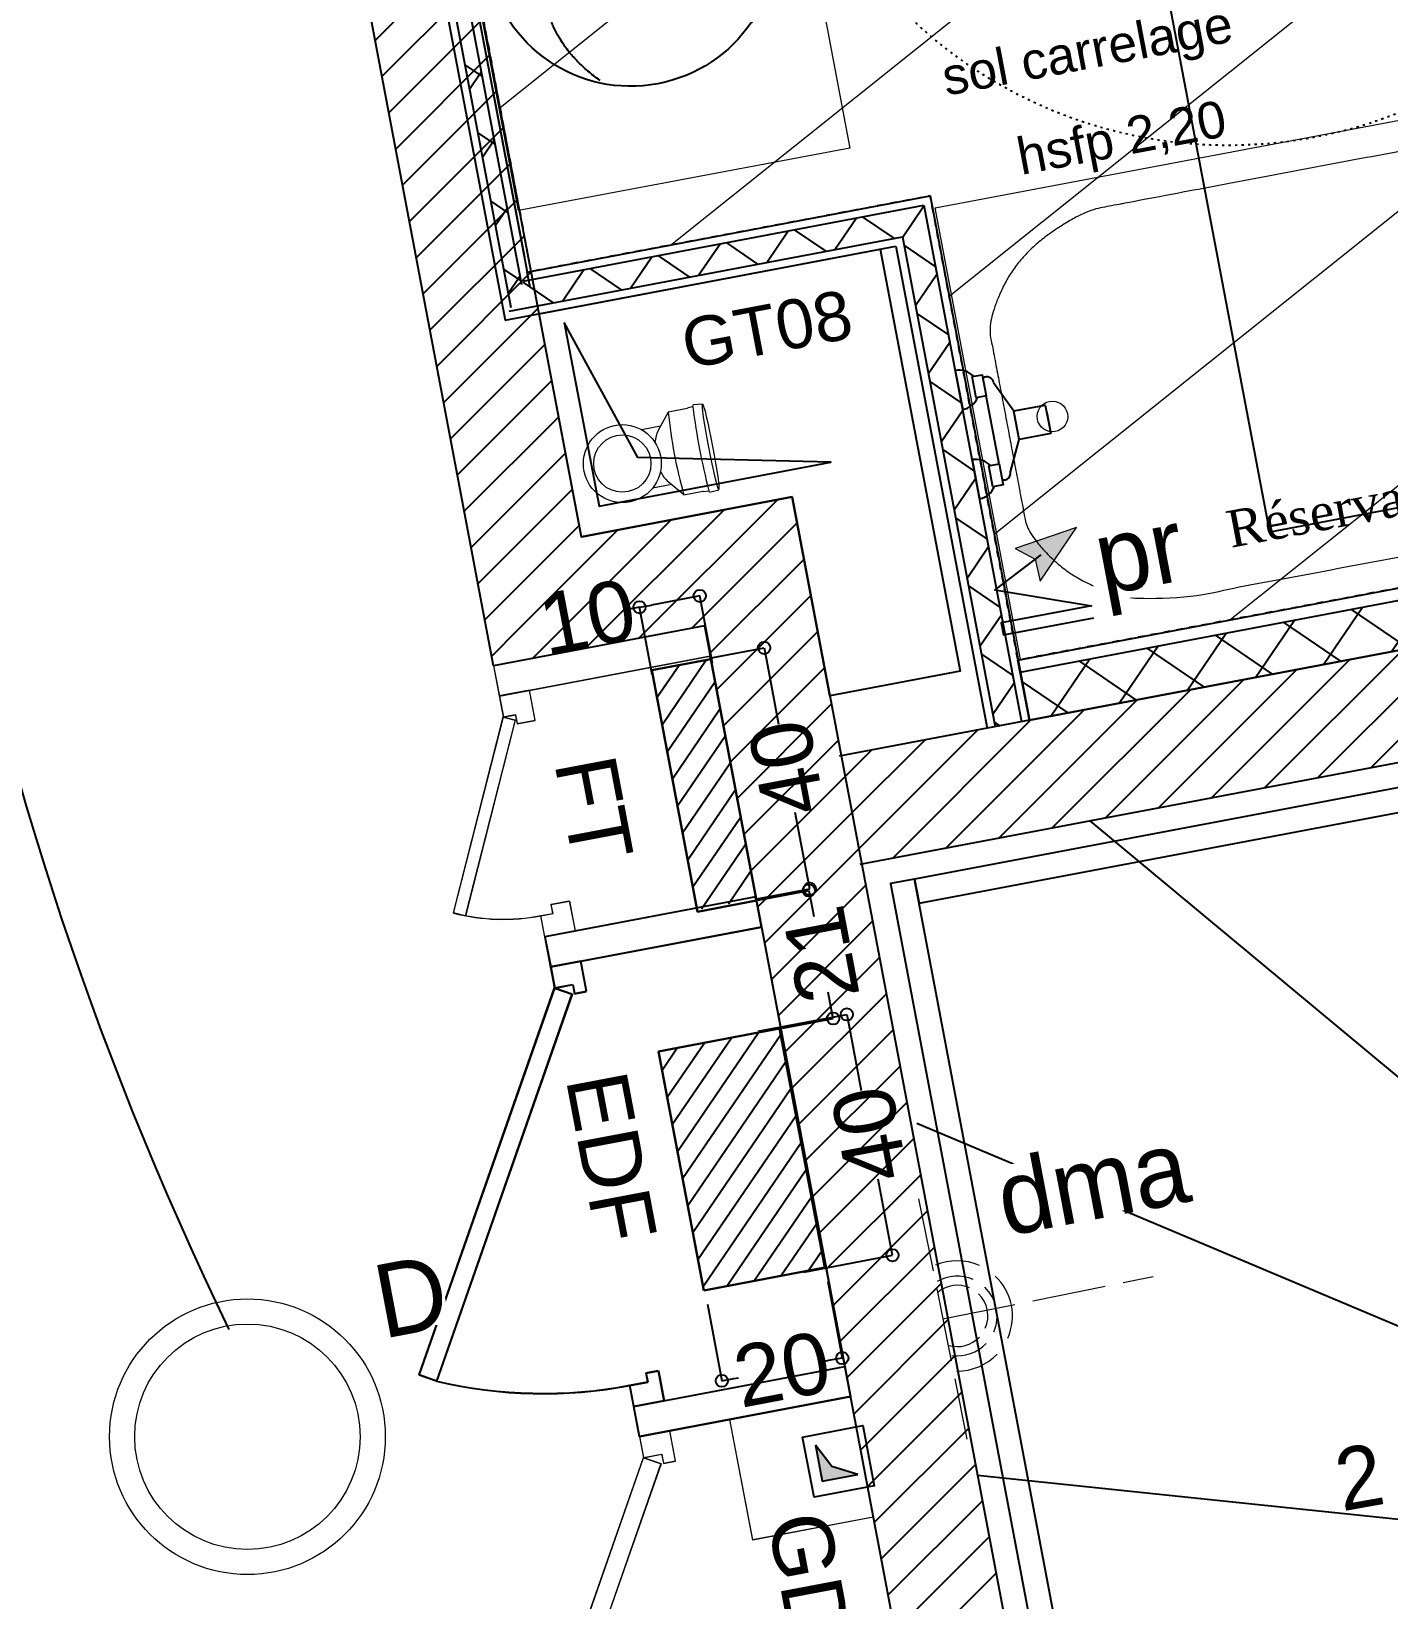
# Model space of a CAD drawing. Header units: centimetres. Extents: x 209280 to 319866, y -365283 to -277503.
# Drawn here: x 223428 to 225642, y -329663 to -327104 of the extents above; entities that cross this region are included whole.
import ezdxf

# ---------------------------------------------------------------- set-up
doc = ezdxf.new("R2010")
doc.units = ezdxf.units.CM
doc.header["$PDMODE"] = 67
for name, pattern in [('ACAD_ISO02W100', [15, 12, -3]), ('Style de ligne -1', [0.41664, 0.20828, -0.20836]), ('Style de ligne -5', [0.20828, 0.069425, -0.138855])]:
    doc.linetypes.add(name, pattern=pattern)
doc.layers.get('0').update_dxf_attribs({"color": 252})
for name, color, linetype in [('3-BAT C-Niveau 1', 252, 'Continuous'), ('prlm-EAU-CHU', 42, 'Continuous'), ('prlm-GT', 242, 'Continuous'), ('prlm-MOD', 64, 'Continuous'), ('prlm-MOD-PB', 123, 'Continuous'), ('prlm-VMC', 93, 'Continuous')]:
    doc.layers.add(name, color=color, linetype=linetype)
for name, color, linetype, lineweight in [('prlm-ELEC-BT', 1, 'Continuous', 25), ('prlm-ELEC-CFO', 1, 'Continuous', 25), ('prlm-GAZ', 2, 'Continuous', 25), ('prlm-TELECOM', 3, 'Continuous', 25), ('RESERVATION', 5, 'Continuous', 25)]:
    doc.layers.add(name, color=color, linetype=linetype, lineweight=lineweight)
doc.styles.add('Arial', font='arial.ttf')
doc.styles.add('Century Gothic', font='GOTHIC.TTF')
doc.styles.add('Geneva', font='arial.ttf')
doc.styles.add('Helvetica', font='arial.ttf')
doc.styles.add('prlm-elec-cfo', font='comic.ttf', dxfattribs={"height": 12})
doc.styles.add('prlm-vmc', font='pala.ttf', dxfattribs={"height": 14})
doc.dimstyles.get("Standard").update_dxf_attribs({"dimtxt": 100, "dimasz": 20, "dimexe": 0.18, "dimexo": 0.0625, "dimgap": 0, "dimtad": 0, "dimtoh": 1, "dimdec": 0, "dimlfac": 0.1, "dimzin": 0, "dimdsep": 46, "dimtxsty": 'Arial', "dimblk": 'ORIGIN', "dimcen": 0.09, "dimclrd": 256, "dimclre": 256, "dimclrt": 256, "dimadec": 0, "dimazin": 0, "dimtfac": 1, "dimtdec": 0, "dimtofl": 0, "dimtmove": 0, "dimatfit": 3, "dimldrblk": 'ORIGIN', "dimfxl": 1, "dimtolj": 1, "dimtzin": 0, "dimlwd": -1, "dimlwe": 25, "dimarcsym": 0})
pattern_1 = [(45, (89146.82, 134700.79), (-31.2347524, 39.0434405), [])]
pattern_2 = [(55.723601, (-0.5, -3.035), (-26.2359887, 17.8811464), [])]

# ---------------------------------------------------------------- blocks, each defined once
blk = doc.blocks.new('xi.gdf60')
at = {"linetype": 'Continuous', "lineweight": 18}
for p, q in [((0, 0), (60, 0)), ((5, -30), (0, -30)), ((0, -30), (0, -35)), ((5, -32), (5, -30)), ((55, -32), (55, -30)), ((55, -30), (60, -30)), ((60, -30), (60, -35)), ((3.5, -35), (3.5, -32)), ((3.5, -32), (5, -32)), ((3.5, -35), (5, -32.4)), ((5, -32.4), (50.9, -58.9)), ((56.5, -32), (55, -32)), ((56.5, -35), (56.5, -32)), ((0, -35), (3.5, -35)), ((49.4, -61.5), (3.5, -35)), ((60, -35), (56.5, -35)), ((50.9, -58.9), (49.4, -61.5))]:
    blk.add_line(p, q, dxfattribs=at)
at = {"linetype": 'Continuous', "lineweight": 18, "flags": 128}
for points in [[(0, -35), (0, 0), (-5, 0), (-5, -35)], [(0, 0), (20, 0), (20, -20), (0, -20)], [(65, -35), (60, -35), (60, 0), (65, 0)]]:
    blk.add_lwpolyline(points, close=True, dxfattribs=at)
at = {"linetype": 'Continuous', "lineweight": 18}
blk.add_arc((3.5, -35), 53, 330, 0, dxfattribs=at)
at = {"insert": (31.83, -12.12), "char_height": 9.966, "width": 55.6525, "attachment_point": 5, "line_spacing_factor": 0.72537, "style": 'Geneva'}
blk.add_mtext('GDF', dxfattribs=at)
blk = doc.blocks.new('Groupe-365-1')
at = {"linetype": 'Continuous'}
for p, q in [((13757.52, -46424.1), (13619.48, -46309.32)), ((13755.22, -46427.85), (13591.17, -46358.7)), ((13754.1, -46432.11), (13601.1, -46416.11))]:
    blk.add_line(p, q, dxfattribs=at)
at = {"linetype": 'Continuous', "flags": 128}
blk.add_lwpolyline([(13749.74, -46288.73), (13590.81, -46318.8), (13591.56, -46322.73), (13750.16, -46292.72)], dxfattribs=at)
blk.add_lwpolyline([(13623.25, -46490.25), (13590.81, -46318.8), (13586.88, -46319.54), (13619.32, -46491)], close=True, dxfattribs=at)
at = {"insert": (13658.76, -46412.03), "char_height": 10.11, "attachment_point": 1, "rotation": 10.1129, "line_spacing_factor": 1.026243, "style": 'Century Gothic'}
blk.add_mtext('2', dxfattribs=at)
blk = doc.blocks.new('Groupe-56-1')
at = {"linetype": 'Continuous', "lineweight": 18, "flags": 128}
blk.add_lwpolyline([(13565.43, -46120.93), (13580.27, -46199.54), (13526.22, -46209.74), (13511.38, -46131.13)], close=True, dxfattribs=at)
at = {"linetype": 'Continuous'}
for centre, major_axis in [((13544.52, -46165.69), (-23.34, -4.41)), ((13534.99, -46167.38), (0.46, -2.46)), ((13525.03, -46169.47), (0.28, -1.47))]:
    blk.add_ellipse(centre, major_axis=major_axis, ratio=1, dxfattribs=at)
blk.add_open_spline([(13539.51, -46188.49), (13532.12, -46183.3), (13529.13, -46167.99), (13526.72, -46154.7), (13531.54, -46146.29)], degree=2, dxfattribs=at)
blk = doc.blocks.new('Baignoire 175x75')
at = {"linetype": 'Continuous', "lineweight": 18, "flags": 128}
blk.add_lwpolyline([(0, 0), (170, 0), (170, -75), (0, -75)], close=True, dxfattribs=at)
at = {"linetype": 'Continuous', "lineweight": 18}
blk.add_ellipse((12.5, -37), major_axis=(2.5, 0), ratio=1, dxfattribs=at)
blk.add_open_spline([(140.1, -5), (146.77, -5), (158.33, -10.35), (165, -19.6), (165, -37.5), (165, -55.4), (158.33, -64.65), (146.77, -70), (85, -70), (23.23, -70), (11.67, -64.65), (5, -55.4), (5, -37.5), (5, -19.6), (11.67, -10.35), (23.23, -5), (83.33, -5), (140.1, -5)], degree=2, knots=[0, 0, 0, 0.017264, 0.034528, 0.051791, 0.150116, 0.16738, 0.184644, 0.201908, 0.504316, 0.52158, 0.538843, 0.556107, 0.654432, 0.671696, 0.68896, 0.706224, 1, 1, 1], dxfattribs=at)
blk = doc.blocks.new('xi.cceu1')
at = {"layer": 'prlm-EAU-CHU', "color": 0, "lineweight": 13}
for p, q in [((-4.87, -7.27), (-4.87, -4.09)), ((4.87, -4.09), (4.87, -7.27)), ((-4.34, -6.83), (-6.84, -8.91)), ((6.84, -8.91), (4.34, -6.83)), ((-6.85, -8.92), (-6.85, -12.09)), ((6.85, -12.09), (6.85, -8.92)), ((-6.85, -12.09), (-6.97, -12.22)), ((-6.97, -12.22), (-6.97, -13.03)), ((6.97, -12.22), (6.85, -12.09)), ((6.97, -13.03), (6.97, -12.22)), ((-7.25, -13.12), (-6.97, -13.03)), ((-7.25, -13.12), (-7.11, -14.67)), ((6.94, -13.03), (7.25, -13.12)), ((7.11, -14.67), (7.25, -13.12))]:
    blk.add_line(p, q, dxfattribs=at)
for radius in [6.36, 4.67]:
    blk.add_circle((0, 0), radius, dxfattribs=at)
for centre, radius, start, end in [((-0.73, -11.68), 6.05, 106.1332, 126.5542), ((0.73, -11.68), 6.05, 53.4458, 73.8668), ((0, -87.18), 78.56, 84.9975, 95.0025), ((0.01, -119.65), 106.84, 86.281, 93.7477)]:
    blk.add_arc(centre, radius, start, end, dxfattribs=at)
blk.add_ellipse((0, -14.67), major_axis=(7.1, 0), ratio=0.043635, dxfattribs=at)
blk = doc.blocks.new('xi.resagaz10')
at = {"layer": 'prlm-MOD-PB'}
blk.add_hatch(color=0, dxfattribs=at).paths.add_polyline_path([(1.81, -1.7), (3.77, -5.6), (7.71, -7.7), (1.81, -7.7)], flags=16)
at = {"layer": 'prlm-MOD-PB', "color": 0}
for p, q in [((1.81, -1.7), (1.81, -7.7)), ((3.77, -5.6), (1.81, -1.7)), ((7.71, -7.7), (3.77, -5.6)), ((1.81, -7.7), (7.71, -7.7))]:
    blk.add_line(p, q, dxfattribs=at)
blk.add_lwpolyline([(0, 0), (10, 0), (10, -10), (0, -10)], close=True, dxfattribs=at)
blk = doc.blocks.new('xi.PR')
at = {"layer": 'prlm-ELEC-CFO', "lineweight": 5}
blk.add_hatch(color=0, dxfattribs=at).paths.add_polyline_path([(-3, 6), (-0.1, 3.7), (0, 0), (7.5, 7.5)])
at = {"layer": 'prlm-ELEC-CFO', "color": 0, "lineweight": 5, "flags": 128}
blk.add_lwpolyline([(-3, 6), (-0.1, 3.7), (0, 0), (7.5, 7.5)], close=True, dxfattribs=at)
at = {"layer": 'prlm-ELEC-CFO', "color": 0}
blk.add_lwpolyline([(0.95, 4.23), (-7.5, 0), (7.5, -5.5), (-7.5, -5.5), (-7.5, -7.5), (7.5, -7.5)], dxfattribs=at)
blk = doc.blocks.new('xi.dchrob')
at = {"layer": 'prlm-MOD', "color": 161}
for p, q in [((8.16, -2.3), (8.16, 2.3)), ((13.38, 1.16), (13.38, -1.16))]:
    blk.add_line(p, q, dxfattribs=at)
for points in [[(0, 10.66), (0, 4.16)], [(4.19, -5.66), (4.19, 5.66)], [(5.77, 7.56), (8.16, 2.38)], [(5.77, -7.26), (8.16, -2.37)], [(0, -4.16), (0, -10.66)]]:
    blk.add_lwpolyline(points, dxfattribs=at)
for points in [[(2.5, 9.16), (4.19, 9.16), (4.19, 5.66), (2.5, 5.66)], [(13.38, -2.37), (8.16, -2.37), (8.16, 2.38), (13.38, 2.38)], [(2.5, -5.66), (4.19, -5.66), (4.19, -9.16), (2.5, -9.16)]]:
    blk.add_lwpolyline(points, close=True, dxfattribs=at)
for centre, radius, start, end in [((0, 7.41), 3.25, 32.579, 90), ((4.65, 7.56), 1.13, 0, 114.0743), ((0, 7.41), 3.25, 270, 327.421), ((0, -7.41), 3.25, 32.579, 90), ((4.65, -7.26), 1.13, 245.9257, 360), ((0, -7.41), 3.25, 270, 327.421)]:
    blk.add_arc(centre, radius, start, end, dxfattribs=at)
blk = doc.blocks.new('xi.dma')
at = {"layer": 'prlm-ELEC-CFO', "color": 0, "linetype": 'ACAD_ISO02W100', "lineweight": 5, "flags": 128}
for points in [[(0, 0), (0, 35)], [(-20, 0), (20, 0)]]:
    blk.add_lwpolyline(points, dxfattribs=at)
at = {"layer": 'prlm-ELEC-CFO', "color": 0, "linetype": 'ByBlock', "lineweight": 5}
for radius, start, end in [(9, 55, 125), (6.5, 55, 125), (9, 145, 191.803), (6.5, 145, 199.0387), (5, 145, 207.3745), (5, 55, 125), (5, 332.6255, 35), (6.5, 340.9613, 35), (9, 348.197, 35)]:
    blk.add_arc((0, 2.41), radius, start, end, dxfattribs=at)
blk = doc.blocks.new('xi.lumD')
at = {"layer": 'prlm-ELEC-CFO', "color": 0, "linetype": 'ByBlock', "lineweight": 13}
for radius in [22.49, 18.39]:
    blk.add_circle((0, 0), radius, dxfattribs=at)
blk = doc.blocks.new('_Origin')
at = {"color": 0, "linetype": 'ByBlock', "lineweight": -2}
blk.add_line((0, 0), (-1, 0), dxfattribs=at)
blk.add_circle((0, 0), 0.5, dxfattribs=at)
blk = doc.blocks.new('*D563')
at = {"layer": 'Defpoints', "color": 0, "transparency": 16777216}
for p in [(224727.5, -329143.7), (224531, -329180.9), (224554.7, -329306)]:
    blk.add_point(p, dxfattribs=at)
at = {"layer": 'RESERVATION', "lineweight": 25, "transparency": 16777216}
for p, q in [((224727.5, -329143.7), (224751.2, -329269)), ((224531, -329181), (224554.7, -329306.2))]:
    blk.add_line(p, q, dxfattribs=at)
at = {"layer": 'RESERVATION', "transparency": 16777216}
for p, q in [((224731.5, -329272.5), (224724, -329274)), ((224574.3, -329302.3), (224581.9, -329300.9))]:
    blk.add_line(p, q, dxfattribs=at)
at = {"layer": 'RESERVATION', "transparency": 16777216, "xscale": 20, "yscale": 20, "zscale": 20}
for p, rotation in [((224751.2, -329268.8), 10.72360141139326), ((224554.7, -329306), 190.7236014113933)]:
    blk.add_blockref('_Origin', p, dxfattribs=dict(at, rotation=rotation))
at = {"layer": 'RESERVATION', "transparency": 16777216, "insert": (224652.9, -329287.4), "char_height": 100, "attachment_point": 5, "rotation": 10.7236, "style": 'Arial'}
blk.add_mtext('\\A1;20', dxfattribs=at)
blk = doc.blocks.new('*D564')
at = {"layer": 'Defpoints', "color": 0, "transparency": 16777216}
for p in [(224420.4, -328043.8), (224441.2, -328153.5), (224539.5, -328134.9)]:
    blk.add_point(p, dxfattribs=at)
at = {"layer": 'RESERVATION', "transparency": 16777216}
for p, q in [((224499.1, -328028.9), (224440.1, -328040.1)), ((224420.4, -328043.8), (224400.8, -328047.5))]:
    blk.add_line(p, q, dxfattribs=at)
at = {"layer": 'RESERVATION', "lineweight": 25, "transparency": 16777216}
for p, q in [((224539.5, -328134.8), (224518.7, -328025)), ((224441.2, -328153.4), (224420.4, -328043.6))]:
    blk.add_line(p, q, dxfattribs=at)
at = {"layer": 'RESERVATION', "transparency": 16777216, "xscale": 20, "yscale": 20, "zscale": 20}
for p, rotation in [((224420.4, -328043.8), 190.7236014113933), ((224518.7, -328025.2), 10.72360141139326)]:
    blk.add_blockref('_Origin', p, dxfattribs=dict(at, rotation=rotation))
at = {"layer": 'RESERVATION', "transparency": 16777216, "insert": (224335.2, -328060), "char_height": 100, "attachment_point": 5, "rotation": 10.7236, "style": 'Arial'}
blk.add_mtext('\\A1;10', dxfattribs=at)
blk = doc.blocks.new('*D565')
at = {"layer": 'Defpoints', "color": 0, "transparency": 16777216}
for p in [(224534.4, -328127), (224698, -328503.1), (224608.8, -328520)]:
    blk.add_point(p, dxfattribs=at)
at = {"layer": 'RESERVATION', "lineweight": 25, "transparency": 16777216}
for p, q in [((224534.5, -328126.9), (224623.8, -328110)), ((224608.9, -328520), (224698.2, -328503))]:
    blk.add_line(p, q, dxfattribs=at)
at = {"layer": 'RESERVATION', "transparency": 16777216}
for p, q in [((224627.3, -328129.7), (224647.1, -328234.4)), ((224694.3, -328483.4), (224674.5, -328378.8))]:
    blk.add_line(p, q, dxfattribs=at)
at = {"layer": 'RESERVATION', "transparency": 16777216, "xscale": 20, "yscale": 20, "zscale": 20}
for p, rotation in [((224623.6, -328110.1), 100.7236014113933), ((224698, -328503.1), 280.7236014113932)]:
    blk.add_blockref('_Origin', p, dxfattribs=dict(at, rotation=rotation))
at = {"layer": 'RESERVATION', "transparency": 16777216, "insert": (224660.8, -328306.6), "char_height": 100, "attachment_point": 5, "rotation": 100.7236, "style": 'Arial'}
blk.add_mtext('\\A1;40', dxfattribs=at)
blk = doc.blocks.new('*D566')
at = {"layer": 'Defpoints', "color": 0, "transparency": 16777216}
for p in [(224614, -328735.4), (224833.1, -329101), (224688.4, -329128.4)]:
    blk.add_point(p, dxfattribs=at)
at = {"layer": 'RESERVATION', "lineweight": 25, "transparency": 16777216}
for p, q in [((224614, -328735.4), (224758.8, -328708)), ((224688.5, -329128.4), (224833.2, -329101))]:
    blk.add_line(p, q, dxfattribs=at)
at = {"layer": 'RESERVATION', "transparency": 16777216}
for p, q in [((224762.4, -328727.7), (224782.2, -328832.3)), ((224829.4, -329081.4), (224809.5, -328976.7))]:
    blk.add_line(p, q, dxfattribs=at)
at = {"layer": 'RESERVATION', "transparency": 16777216, "xscale": 20, "yscale": 20, "zscale": 20}
for p, rotation in [((224758.6, -328708), 100.7236014113933), ((224833.1, -329101), 280.7236014113932)]:
    blk.add_blockref('_Origin', p, dxfattribs=dict(at, rotation=rotation))
at = {"layer": 'RESERVATION', "transparency": 16777216, "insert": (224795.9, -328904.5), "char_height": 100, "attachment_point": 5, "rotation": 100.7236, "style": 'Arial'}
blk.add_mtext('\\A1;40', dxfattribs=at)
blk = doc.blocks.new('*D567')
at = {"layer": 'Defpoints', "color": 0, "transparency": 16777216}
for p in [(224613.9, -328521.5), (224736.1, -328714.7), (224653.5, -328730.3)]:
    blk.add_point(p, dxfattribs=at)
at = {"layer": 'RESERVATION', "lineweight": 25, "transparency": 16777216}
for p, q in [((224614, -328521.5), (224696.8, -328505.8)), ((224653.5, -328730.3), (224736.3, -328714.6))]:
    blk.add_line(p, q, dxfattribs=at)
at = {"layer": 'RESERVATION', "transparency": 16777216}
for p, q in [((224700.3, -328525.5), (224704.7, -328548.5)), ((224732.4, -328695), (224728, -328672))]:
    blk.add_line(p, q, dxfattribs=at)
at = {"layer": 'RESERVATION', "transparency": 16777216, "xscale": 20, "yscale": 20, "zscale": 20}
for p, rotation in [((224696.6, -328505.9), 100.7236014113933), ((224736.1, -328714.7), 280.7236014113932)]:
    blk.add_blockref('_Origin', p, dxfattribs=dict(at, rotation=rotation))
at = {"layer": 'RESERVATION', "transparency": 16777216, "insert": (224716.3, -328610.3), "char_height": 100, "attachment_point": 5, "rotation": 100.7236, "style": 'Arial'}
blk.add_mtext('\\A1;21', dxfattribs=at)

msp = doc.modelspace()

# ---------------------------------------------------------------- hatches: boundary and pattern name
at = {"linetype": 'Continuous'}
h = msp.add_hatch(dxfattribs=at)
h.set_pattern_fill('02_ISOLANT', color=256, scale=10, angle=-79.276405, style=0, pattern_type=2)
h.set_pattern_definition([(325.723595, (88960.93, 134700.79), (45.054865, 66.106423), []), (55.723595, (88960.93, 134700.79), (66.106423, -45.054865), [])])
h.paths.add_polyline_path([(223846.99, -325505.704), (223817.158, -325477.157), (224210.609, -327554.747), (224227.937, -327517.268)])
h = msp.add_hatch(dxfattribs=at)
h.set_pattern_fill('02_ISOLANT', color=256, scale=10, angle=10.723595, style=0, pattern_type=2)
h.set_pattern_definition([(55.723595, (88960.93, 134700.79), (-66.106423, 45.054865), []), (145.723595, (88960.93, 134700.79), (45.054865, 66.106423), [])])
h.paths.add_polyline_path([(224230.619, -327511.468), (224207.927, -327560.548), (224849.11, -327439.121), (224884.155, -327387.703)])
h = msp.add_hatch(dxfattribs=at)
h.set_pattern_fill('02_ISOLANT', color=256, scale=10, angle=-79.276405, style=0, pattern_type=2)
h.set_pattern_definition([(325.723595, (88960.93, 134700.79), (45.054865, 66.106423), []), (55.723595, (88960.93, 134700.79), (66.106423, -45.054865), [])])
h.paths.add_polyline_path([(224884.155, -327387.703), (224849.11, -327439.121), (225000.522, -328238.642), (225043.754, -328230.454)])
at = {"layer": '3-BAT C-Niveau 1', "linetype": 'Continuous', "lineweight": 18}
h = msp.add_hatch(dxfattribs=at)
h.set_pattern_fill('BA 13', color=256, scale=10, style=0, pattern_type=2)
h.set_pattern_definition([(218.65981, (88960.93, 134700.8), (-199.24783, 287.75041), [])])
h.paths.add_polyline_path([(225747.199, -322685.053), (226598.301, -327179.24), (230980.958, -326347.921), (231101.315, -326981.559), (225037.753, -328129.865), (224894.694, -327372.527), (224243.636, -327495.772), (224052.129, -326482.797), (224469.707, -326403.717), (224283.636, -325421.181), (225272.981, -325233.82), (225263.678, -325184.693), (223856.437, -325451.194), (223723.581, -324749.655), (224397.461, -324622.036), (224375.252, -324626.242), (224309.795, -324280.824), (223658.123, -324404.236), (223161.804, -321783.18), (224531.063, -321523.872), (224794.917, -322867.906)])
at = {"layer": '3-BAT C-Niveau 1', "linetype": 'Continuous'}
h = msp.add_hatch(dxfattribs=at)
h.set_pattern_fill('MURS MACONNERIE-2', color=256, scale=10, style=0, pattern_type=2)
h.set_pattern_definition(pattern_1)
h.paths.add_polyline_path([(224182.286, -328139.187), (224325.643, -327928.801), (223616.604, -324184.769), (223439.747, -324218.262)])
h = msp.add_hatch(dxfattribs=at)
h.set_pattern_fill('02_ISOLANT', color=256, scale=10, angle=10.723595, style=0, pattern_type=2)
h.set_pattern_definition([(55.723595, (88960.93, 134700.79), (-66.106423, 45.054865), []), (145.723595, (88960.93, 134700.79), (45.054865, 66.106423), [])])
h.paths.add_polyline_path([(225041.465, -328149.466), (225056.351, -328228.069), (228093.388, -327652.919), (228157.105, -327559.431)])
h = msp.add_hatch(dxfattribs=at)
h.set_pattern_fill('MURS MACONNERIE-2', color=256, scale=10, style=0, pattern_type=2)
h.set_pattern_definition(pattern_1)
h.paths.add_polyline_path([(227961.019, -327861.187), (228104.383, -327650.837), (224746.264, -328286.793), (224779.756, -328463.649)])
h = msp.add_hatch(dxfattribs=at)
h.set_pattern_fill('MURS MACONNERIE-2', color=256, scale=10, style=0, pattern_type=2)
h.set_pattern_definition(pattern_1)
h.paths.add_polyline_path([(224526.169, -328073.989), (224669.526, -327863.603), (224325.643, -327928.801), (224182.286, -328139.187)])
h = msp.add_hatch(dxfattribs=at)
h.set_pattern_fill('MURS MACONNERIE-2', color=256, scale=10, style=0, pattern_type=2)
h.set_pattern_definition(pattern_1)
h.paths.add_polyline_path([(224669.526, -327863.603), (224526.169, -328073.989), (225164.897, -331446.745), (225341.753, -331413.252)])
at = {"layer": 'RESERVATION'}
h = msp.add_hatch(dxfattribs=at)
h.set_pattern_fill('ANSI31', color=256, scale=10)
h.set_pattern_definition(pattern_2)
h.paths.add_polyline_path([(224535.426, -328128.538), (224440.415, -328146.531), (224514.396, -328537.184), (224609.407, -328519.192)])
h = msp.add_hatch(dxfattribs=at)
h.set_pattern_fill('ANSI31', color=256, scale=10)
h.set_pattern_definition(pattern_2)
h.paths.add_polyline_path([(224648.857, -328731.184), (224451.378, -328768.583), (224525.241, -329158.612), (224722.721, -329121.213)])

# ---------------------------------------------------------------- linework, layer by layer
at = {"linetype": 'Continuous', "lineweight": 25}
for p, q in [((223800.998, -325461.693), (224201.222, -327575.048)), ((223863.15, -325521.167), (224232.672, -327472.404)), ((224237.324, -327496.967), (224894.509, -327372.511)), ((224894.509, -327372.511), (225056.527, -328228.036)), ((224201.222, -327575.048), (224838.756, -327454.313)), ((224838.756, -327454.313), (224987.749, -328241.061)), ((224241.976, -327521.531), (224237.324, -327496.967))]:
    msp.add_line(p, q, dxfattribs=at)
at = {"linetype": 'Continuous'}
for p, q in [((223817.158, -325477.157), (224210.609, -327554.747)), ((223817.158, -325477.157), (224210.609, -327554.747)), ((223846.99, -325505.704), (224227.937, -327517.268)), ((223846.99, -325505.704), (224227.937, -327517.268)), ((223863.15, -325521.167), (224237.324, -327496.967)), ((224230.619, -327511.468), (224884.155, -327387.703)), ((224230.619, -327511.468), (224884.155, -327387.703)), ((224237.324, -327496.967), (224894.509, -327372.511)), ((224884.155, -327387.703), (225043.754, -328230.454)), ((224884.155, -327387.703), (225043.754, -328230.454)), ((224894.509, -327372.511), (225056.527, -328228.036)), ((224207.927, -327560.548), (224849.11, -327439.121)), ((224207.927, -327560.548), (224849.11, -327439.121)), ((224849.11, -327439.121), (225000.522, -328238.642)), ((224849.11, -327439.121), (225000.522, -328238.642)), ((224619.226, -328565.28), (224755.052, -329282.533)), ((224619.339, -328565.596), (224755.165, -329282.848)), ((224619.339, -328565.596), (224755.165, -329282.848)), ((224619.339, -328565.596), (224755.165, -329282.848)), ((224324.465, -328621.099), (224275.338, -328630.402)), ((224275.338, -328630.402), (224281.85, -328664.791)), ((224324.578, -328621.415), (224275.451, -328630.718)), ((224324.578, -328621.415), (224275.451, -328630.718)), ((224324.578, -328621.415), (224275.451, -328630.718)), ((224275.451, -328630.718), (224281.963, -328665.107)), ((224275.451, -328630.718), (224281.963, -328665.107)), ((224275.451, -328630.718), (224281.963, -328665.107)), ((224333.768, -328670.226), (224324.465, -328621.099)), ((224333.881, -328670.542), (224324.578, -328621.415)), ((224333.881, -328670.542), (224324.578, -328621.415)), ((224333.881, -328670.542), (224324.578, -328621.415)), ((224060.933, -329296.448), (224281.85, -328664.791)), ((224061.046, -329296.764), (224281.963, -328665.107)), ((224061.046, -329296.764), (224281.963, -328665.107)), ((224061.046, -329296.764), (224281.963, -328665.107)), ((224281.85, -328664.791), (224311.326, -328659.209)), ((224281.85, -328664.791), (224310.168, -328674.695)), ((224281.963, -328665.107), (224311.439, -328659.525)), ((224281.963, -328665.107), (224311.439, -328659.525)), ((224281.963, -328665.107), (224311.439, -328659.525)), ((224281.963, -328665.107), (224310.281, -328675.011)), ((224281.963, -328665.107), (224310.281, -328675.011)), ((224281.963, -328665.107), (224310.281, -328675.011)), ((224311.326, -328659.209), (224314.117, -328673.947)), ((224311.439, -328659.525), (224314.23, -328674.263)), ((224311.439, -328659.525), (224314.23, -328674.263)), ((224311.439, -328659.525), (224314.23, -328674.263)), ((224314.117, -328673.947), (224333.768, -328670.226)), ((224310.168, -328674.695), (224089.251, -329306.352)), ((224310.281, -328675.011), (224089.364, -329306.668)), ((224310.281, -328675.011), (224089.364, -329306.668)), ((224310.281, -328675.011), (224089.364, -329306.668)), ((224314.23, -328674.263), (224333.881, -328670.542)), ((224314.23, -328674.263), (224333.881, -328670.542)), ((224314.23, -328674.263), (224333.881, -328670.542)), ((224089.251, -329306.352), (224060.933, -329296.448)), ((224089.364, -329306.668), (224061.046, -329296.764)), ((224089.364, -329306.668), (224061.046, -329296.764)), ((224089.364, -329306.668), (224061.046, -329296.764)), ((224404.652, -329313.266), (224434.128, -329307.684)), ((224404.764, -329313.582), (224434.241, -329308)), ((224404.764, -329313.582), (224434.241, -329308)), ((224404.764, -329313.582), (224434.241, -329308)), ((224431.337, -329292.946), (224450.988, -329289.225)), ((224434.128, -329307.684), (224431.337, -329292.946)), ((224431.45, -329293.262), (224451.1, -329289.54)), ((224431.45, -329293.262), (224451.1, -329289.54)), ((224431.45, -329293.262), (224451.1, -329289.54)), ((224434.241, -329308), (224431.45, -329293.262)), ((224434.241, -329308), (224431.45, -329293.262)), ((224434.241, -329308), (224431.45, -329293.262)), ((224450.988, -329289.225), (224460.291, -329338.352)), ((224451.1, -329289.54), (224460.404, -329338.667)), ((224451.1, -329289.54), (224460.404, -329338.667)), ((224451.1, -329289.54), (224460.404, -329338.667)), ((224411.164, -329347.655), (224404.652, -329313.266)), ((224411.277, -329347.97), (224404.764, -329313.582)), ((224411.277, -329347.97), (224404.764, -329313.582)), ((224411.277, -329347.97), (224404.764, -329313.582)), ((224460.291, -329338.352), (224411.164, -329347.655)), ((224460.404, -329338.667), (224411.277, -329347.97)), ((224460.404, -329338.667), (224411.277, -329347.97)), ((224460.404, -329338.667), (224411.277, -329347.97))]:
    msp.add_line(p, q, dxfattribs=at)
at = {"linetype": 'Continuous', "lineweight": 18}
for p, q in [((224535.494, -328123.139), (224609.923, -328516.153)), ((224535.607, -328123.455), (224610.036, -328516.469)), ((224535.607, -328123.455), (224610.036, -328516.469)), ((224535.607, -328123.455), (224610.036, -328516.469)), ((224240.734, -328178.96), (224191.607, -328188.264)), ((224240.846, -328179.276), (224191.719, -328188.58)), ((224240.846, -328179.276), (224191.719, -328188.58)), ((224240.846, -328179.276), (224191.719, -328188.58)), ((224250.037, -328228.087), (224240.734, -328178.96)), ((224250.15, -328228.403), (224240.846, -328179.276)), ((224250.15, -328228.403), (224240.846, -328179.276)), ((224250.15, -328228.403), (224240.846, -328179.276)), ((224191.607, -328188.264), (224198.119, -328222.652)), ((224191.719, -328188.58), (224198.232, -328222.968)), ((224191.719, -328188.58), (224198.232, -328222.968)), ((224191.719, -328188.58), (224198.232, -328222.968)), ((224116.741, -328542.461), (224198.119, -328222.652)), ((224116.854, -328542.777), (224198.232, -328222.968)), ((224116.854, -328542.777), (224198.232, -328222.968)), ((224116.854, -328542.777), (224198.232, -328222.968)), ((224217.502, -328227.584), (224136.124, -328547.393)), ((224217.614, -328227.9), (224136.236, -328547.709)), ((224217.614, -328227.9), (224136.236, -328547.709)), ((224217.614, -328227.9), (224136.236, -328547.709)), ((224198.119, -328222.652), (224217.77, -328218.931)), ((224198.119, -328222.652), (224217.502, -328227.584)), ((224198.232, -328222.968), (224217.883, -328219.247)), ((224198.232, -328222.968), (224217.883, -328219.247)), ((224198.232, -328222.968), (224217.883, -328219.247)), ((224198.232, -328222.968), (224217.614, -328227.9)), ((224198.232, -328222.968), (224217.614, -328227.9)), ((224198.232, -328222.968), (224217.614, -328227.9)), ((224217.77, -328218.931), (224220.561, -328233.669)), ((224217.883, -328219.247), (224220.674, -328233.985)), ((224217.883, -328219.247), (224220.674, -328233.985)), ((224217.883, -328219.247), (224220.674, -328233.985)), ((224220.561, -328233.669), (224250.037, -328228.087)), ((224220.674, -328233.985), (224250.15, -328228.403)), ((224220.674, -328233.985), (224250.15, -328228.403)), ((224220.674, -328233.985), (224250.15, -328228.403)), ((224276.382, -328528.43), (224305.858, -328522.848)), ((224279.173, -328543.168), (224276.382, -328528.43)), ((224276.495, -328528.746), (224305.971, -328523.164)), ((224276.495, -328528.746), (224305.971, -328523.164)), ((224276.495, -328528.746), (224305.971, -328523.164)), ((224279.286, -328543.484), (224276.495, -328528.746)), ((224279.286, -328543.484), (224276.495, -328528.746)), ((224279.286, -328543.484), (224276.495, -328528.746)), ((224305.858, -328522.848), (224315.162, -328571.975)), ((224305.971, -328523.164), (224315.275, -328572.29)), ((224305.971, -328523.164), (224315.275, -328572.29)), ((224305.971, -328523.164), (224315.275, -328572.29)), ((224136.124, -328547.393), (224116.741, -328542.461)), ((224136.236, -328547.709), (224116.854, -328542.777)), ((224136.236, -328547.709), (224116.854, -328542.777)), ((224136.236, -328547.709), (224116.854, -328542.777)), ((224259.523, -328546.889), (224279.173, -328543.168)), ((224266.035, -328581.278), (224259.523, -328546.889)), ((224259.635, -328547.205), (224279.286, -328543.484)), ((224259.635, -328547.205), (224279.286, -328543.484)), ((224259.635, -328547.205), (224279.286, -328543.484)), ((224266.148, -328581.594), (224259.635, -328547.205)), ((224266.148, -328581.594), (224259.635, -328547.205)), ((224266.148, -328581.594), (224259.635, -328547.205)), ((224266.035, -328581.278), (224315.162, -328571.975)), ((224266.148, -328581.594), (224315.275, -328572.29)), ((224266.148, -328581.594), (224315.275, -328572.29)), ((224266.148, -328581.594), (224315.275, -328572.29))]:
    msp.add_line(p, q, dxfattribs=at)
at = {"linetype": 'Continuous', "flags": 128}
for points in [[(224297.634, -327579.052), (224354.385, -327878.725), (224732.375, -327807.142), (224417.473, -327799.605)], [(224275.338, -328630.402), (224619.226, -328565.28), (224609.923, -328516.153), (224266.035, -328581.275)], [(224275.451, -328630.718), (224619.339, -328565.596), (224610.036, -328516.469), (224266.148, -328581.591)], [(224275.451, -328630.718), (224619.339, -328565.596), (224610.036, -328516.469), (224266.148, -328581.591)], [(224275.451, -328630.718), (224619.339, -328565.596), (224610.036, -328516.469), (224266.148, -328581.591)], [(224420.467, -329396.782), (224411.164, -329347.655), (224755.052, -329282.533), (224764.355, -329331.66)], [(224420.58, -329397.097), (224411.277, -329347.97), (224755.165, -329282.848), (224764.468, -329331.975)], [(224420.58, -329397.097), (224411.277, -329347.97), (224755.165, -329282.848), (224764.468, -329331.975)], [(224420.58, -329397.097), (224411.277, -329347.97), (224755.165, -329282.848), (224764.468, -329331.975)]]:
    msp.add_lwpolyline(points, close=True, dxfattribs=at)
at = {"linetype": 'Continuous', "lineweight": 18, "flags": 128}
for points in [[(224191.607, -328188.264), (224535.494, -328123.139), (224526.191, -328074.012), (224182.303, -328139.137)], [(224191.719, -328188.58), (224535.607, -328123.455), (224526.304, -328074.328), (224182.416, -328139.453)], [(224191.719, -328188.58), (224535.607, -328123.455), (224526.304, -328074.328), (224182.416, -328139.453)], [(224191.719, -328188.58), (224535.607, -328123.455), (224526.304, -328074.328), (224182.416, -328139.453)], [(224275.339, -328630.405), (224266.035, -328581.278), (224609.923, -328516.153), (224619.226, -328565.28)], [(224275.452, -328630.721), (224266.148, -328581.594), (224610.036, -328516.469), (224619.339, -328565.596)], [(224275.452, -328630.721), (224266.148, -328581.594), (224610.036, -328516.469), (224619.339, -328565.596)], [(224275.452, -328630.721), (224266.148, -328581.594), (224610.036, -328516.469), (224619.339, -328565.596)]]:
    msp.add_lwpolyline(points, close=True, dxfattribs=at)
at = {"linetype": 'Style de ligne -5', "ltscale": 50.8}
msp.add_circle((225381.003, -326540.099), 750.014, dxfattribs=at)
at = {"linetype": 'Continuous', "lineweight": 18}
for centre, start, end in [((224198.119, -328222.652), 255.723595, 280.723595), ((224198.232, -328222.968), 255.723601, 280.723601), ((224198.232, -328222.968), 255.723601, 280.723601), ((224198.232, -328222.968), 255.723601, 280.723601)]:
    msp.add_arc(centre, 330, start, end, dxfattribs=at)
at = {"linetype": 'Continuous'}
for centre, start, end in [((224263.244, -328566.537), 256.765427, 280.723098), ((224263.357, -328566.853), 256.765433, 280.723105), ((224263.357, -328566.853), 256.765433, 280.723105), ((224263.357, -328566.853), 256.765433, 280.723105)]:
    msp.add_arc(centre, 760, start, end, dxfattribs=at)
at = {"layer": '3-BAT C-Niveau 1', "linetype": 'Continuous', "lineweight": 25}
for p, q in [((224325.643, -327928.801), (223616.604, -324184.769)), ((224325.643, -327928.801), (223616.604, -324184.769)), ((224182.286, -328139.187), (223439.747, -324218.262)), ((224182.286, -328139.187), (223439.747, -324218.262)), ((225037.743, -328129.815), (228173.035, -327536.058)), ((228104.383, -327650.837), (224746.264, -328286.793)), ((228104.383, -327650.837), (224746.264, -328286.793)), ((225056.351, -328228.069), (228093.388, -327652.919)), ((224669.526, -327863.603), (224325.643, -327928.801)), ((224669.526, -327863.603), (224325.643, -327928.801)), ((224669.526, -327863.603), (225341.753, -331413.252)), ((224669.526, -327863.603), (225341.753, -331413.252)), ((227961.019, -327861.187), (224779.756, -328463.649)), ((227961.019, -327861.187), (224779.756, -328463.649)), ((224526.169, -328073.989), (224182.286, -328139.187)), ((224526.169, -328073.989), (224182.286, -328139.187)), ((224526.169, -328073.989), (225164.897, -331446.745)), ((224526.169, -328073.989), (225164.897, -331446.745)), ((225056.351, -328228.069), (225037.743, -328129.815))]:
    msp.add_line(p, q, dxfattribs=at)
at = {"layer": '3-BAT C-Niveau 1', "linetype": 'Continuous'}
for p, q in [((225037.743, -328129.815), (228173.035, -327536.058)), ((225041.465, -328149.466), (228157.105, -327559.431)), ((225056.351, -328228.069), (228093.388, -327652.919))]:
    msp.add_line(p, q, dxfattribs=at)
at = {"layer": '3-BAT C-Niveau 1', "linetype": 'Style de ligne -1', "ltscale": 50.8, "flags": 128}
msp.add_lwpolyline([(225747.199, -322685.053), (226598.301, -327179.24), (230980.958, -326347.921), (231101.315, -326981.559), (225037.753, -328129.865), (224894.694, -327372.527), (224243.636, -327495.772), (224052.129, -326482.797), (224469.707, -326403.717), (224283.636, -325421.181), (225272.981, -325233.82), (225263.678, -325184.693), (223856.437, -325451.194), (223723.581, -324749.655), (224397.461, -324622.036), (224375.252, -324626.242), (224309.795, -324280.824), (223658.123, -324404.236), (223161.804, -321783.18), (224531.063, -321523.872), (224794.917, -322867.906)], close=True, dxfattribs=at)
at = {"layer": 'prlm-ELEC-CFO'}
msp.add_arc((228774.305, -326785.598), 5583.403, 174.245178, 205.876186, dxfattribs=at)
at = {"layer": 'prlm-GT', "ltscale": 50}
msp.add_lwpolyline([(224256.774, -327564.865), (224812.987, -327459.531), (224943.373, -328148.024), (224731.022, -328188.239), (224669.597, -327863.89), (224325.755, -327929.117)], close=True, dxfattribs=at)
at = {"layer": 'RESERVATION', "lineweight": 30}
for points in [[(224440.415, -328146.531), (224536.457, -328128.343), (224611.095, -328522.462), (224515.052, -328540.65)], [(224525.241, -329158.612), (224722.721, -329121.213), (224648.857, -328731.184), (224451.378, -328768.583)]]:
    msp.add_lwpolyline(points, close=True, dxfattribs=at)

# ---------------------------------------------------------------- block references
at = {"xscale": 10, "yscale": 10, "zscale": 10}
msp.add_blockref('Groupe-56-1', (88960.928, 134700.79), dxfattribs=at)
at = {"xscale": 10, "yscale": 10, "zscale": 10, "rotation": 10.69035645876544}
msp.add_blockref('Baignoire 175x75', (224902.488, -327392.073), dxfattribs=at)
at = {"layer": '3-BAT C-Niveau 1', "xscale": 10, "yscale": 10, "zscale": 10}
msp.add_blockref('Groupe-365-1', (88960.928, 134700.79), dxfattribs=at)
at = {"layer": '3-BAT C-Niveau 1', "xscale": 10, "yscale": 10, "zscale": 10, "rotation": 280.723098329063}
msp.add_blockref('xi.gdf60', (224764.355, -329331.66), dxfattribs=at)
at = {"layer": 'prlm-EAU-CHU', "xscale": 10, "yscale": 10, "zscale": 10, "rotation": 100.7236014113936}
msp.add_blockref('xi.cceu1', (224392.333, -327809.336), dxfattribs=at)
at = {"layer": 'prlm-GAZ', "xscale": 10, "yscale": 10, "zscale": 10}
for rotation in [280.7231049965798, 280.7231049965797, 280.7231049965797]:
    msp.add_blockref('xi.gdf60', (224764.468, -329331.975), dxfattribs=dict(at, rotation=rotation))
at = {"layer": 'prlm-MOD', "xscale": 10, "yscale": 10, "zscale": 10, "rotation": 10.72360141139348}
msp.add_blockref('xi.dchrob', (224955.297, -327762.028), dxfattribs=at)
at = {"layer": 'prlm-MOD-PB', "xscale": 10, "yscale": 10, "zscale": 10, "rotation": 10.72360141139323}
msp.add_blockref('xi.resagaz10', (224686.46, -329397.636), dxfattribs=at)

# ---------------------------------------------------------------- texts
at = {"char_height": 60, "attachment_point": 2, "rotation": 10.723595, "line_spacing_factor": 0.834288, "style": 'Helvetica'}
for s, insert in [('sol carrelage', (225145.131, -327105.578)), ('hsfp 2,20', (225200.959, -327247.457))]:
    msp.add_mtext(s, dxfattribs=dict(at, insert=insert))
at = {"layer": '3-BAT C-Niveau 1', "insert": (224483.277, -327576.5), "char_height": 80, "attachment_point": 1, "rotation": 10.723595, "line_spacing_factor": 0.25, "style": 'Geneva'}
msp.add_mtext('GT08', dxfattribs=at)
at = {"layer": 'prlm-ELEC-BT', "style": 'Geneva'}
msp.add_text('EDF', height=99.6583, rotation=280.723105, dxfattribs=at).set_placement((224299.899, -328813.519))
at = {"layer": 'prlm-MOD-PB', "insert": (225373.809, -327887.891), "char_height": 60, "width": 1403.78131, "attachment_point": 1, "rotation": 10.723601, "style": 'prlm-vmc'}
msp.add_mtext('Réservation pour douche PMR', dxfattribs=at)
at = {"layer": 'prlm-TELECOM', "insert": (224346.1, -328372.052), "char_height": 99.6583, "width": 556.52524, "attachment_point": 5, "rotation": 280.723601, "line_spacing_factor": 0.72537, "style": 'Geneva'}
msp.add_mtext('FT', dxfattribs=at)

# ---------------------------------------------------------------- dimensions: what is measured, and where the dimension line sits
at = {"layer": 'RESERVATION'}
for base, p1, p2, angle, picture, middle in [((224420.448, -328043.811), (224539.47, -328134.872), (224441.217, -328153.479), 10.723601, '*D564', (224335.217, -328059.952)), ((224698.029, -328503.079), (224534.418, -328126.954), (224608.846, -328519.968), 100.723601, '*D565', (224660.814, -328306.572)), ((224554.689, -329306.035), (224727.498, -329143.688), (224530.991, -329180.902), 10.723601, '*D563', (224652.942, -329287.428))]:
    dim = msp.add_linear_dim(base=base, p1=p1, p2=p2, angle=angle, dimstyle='Standard', dxfattribs=at)
    dim.commit()
    dim.dimension.update_dxf_attribs({"geometry": picture, "text_midpoint": middle})
for base, p1, p2, picture, middle in [((224736.116, -328714.66), (224613.912, -328521.535), (224653.45, -328730.315), '*D567', (224716.347, -328610.27)), ((224833.073, -329101.032), (224613.979, -328735.414), (224688.408, -329128.428), '*D566', (224795.858, -328904.524))]:
    dim = msp.add_linear_dim(base=base, p1=p1, p2=p2, angle=100.723601, dimstyle='Standard', override={"dimfxl": 10}, dxfattribs=at)
    dim.commit()
    dim.dimension.update_dxf_attribs({"geometry": picture, "text_midpoint": middle})

# ---------------------------------------------------------------- next in the draw order: texts
at = {"layer": 'prlm-ELEC-CFO', "lineweight": 20, "char_height": 120, "rotation": 10.723601, "line_spacing_factor": 0.8, "style": 'prlm-elec-cfo', "bg_fill": 3, "bg_fill_color": 256, "bg_fill_transparency": 0}
for s, insert, attachment_point, box_fill_scale in [('pr', (225238.366, -327970.066), 5, 1.1), ('dma', (225148.237, -328923.377), 2, 0.95), ('D', (224036.517, -329108.866), 2, 0.95)]:
    msp.add_mtext(s, dxfattribs=dict(at, insert=insert, attachment_point=attachment_point, box_fill_scale=box_fill_scale))

# ---------------------------------------------------------------- next in the draw order: linework, layer by layer
at = {"layer": 'prlm-ELEC-CFO', "lineweight": 13}
msp.add_spline([(225212.239, -329923.219), (226452.18, -328893.892), (226523.36, -328286.451)], degree=3, dxfattribs=at)
at = {"layer": 'prlm-VMC', "ltscale": 50}
msp.add_lwpolyline([(226935.261, -327639.641), (225448.405, -327921.22), (225086.453, -326009.96), (224276.184, -326163.408)], dxfattribs=at)

# ---------------------------------------------------------------- next in the draw order: block references
at = {"layer": 'prlm-ELEC-CFO', "xscale": 10, "yscale": 10, "zscale": 10}
for name, p, rotation in [('xi.PR', (225073.683, -328001.253), 10.72360141139323), ('xi.dma', (224915.05, -329204.871), 281.3686859661075), ('xi.lumD', (223780.82, -329397.151), 10.72360141139323)]:
    msp.add_blockref(name, p, dxfattribs=dict(at, rotation=rotation))

doc.saveas('drawing.dxf')
